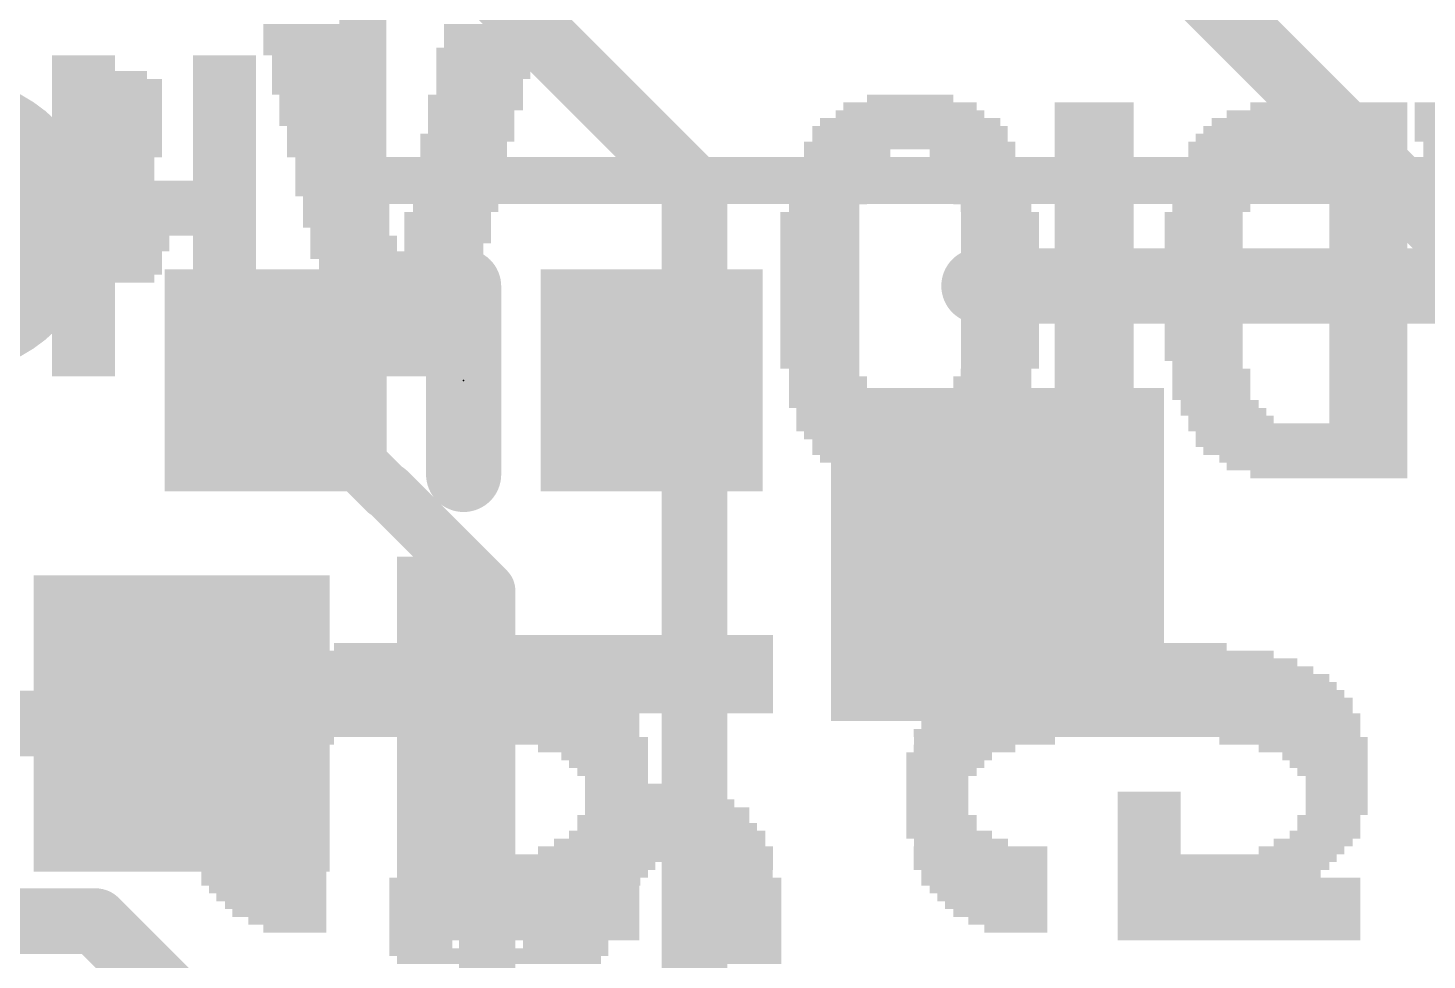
# Model space of a CAD drawing. Extents: x -0.1 to 35.6, y -0.1 to 17.9.
# Drawn here: x 25.556 to 29.337, y 4.657 to 7.175 of the extents above; entities that cross this region are included whole.
import ezdxf

# ---------------------------------------------------------------- set-up
doc = ezdxf.new("R2010")
doc.units = 0
for name, color, linetype in [('1', 12, 'CONTINUOUS'), ('16', 5, 'CONTINUOUS'), ('18', 110, 'CONTINUOUS'), ('200', 40, 'CONTINUOUS'), ('201', 6, 'CONTINUOUS'), ('21', 40, 'CONTINUOUS'), ('23', 40, 'CONTINUOUS')]:
    doc.layers.add(name, color=color, linetype=linetype)

# ---------------------------------------------------------------- blocks, each defined once
blk = doc.blocks.new('RECT')
blk.add_solid([(-0.5, -0.5), (0.5, -0.5), (-0.5, 0.5), (0.5, 0.5)])
blk = doc.blocks.new('ROUNDV')
at = {"const_width": 0.5}
blk.add_lwpolyline([(0, -0.25, 1), (0, 0.25, 1), (0, -0.25)], format="xyb", dxfattribs=at)

msp = doc.modelspace()

# ---------------------------------------------------------------- linework, layer by layer
at = {"layer": '1'}
for points, const_width in [([(27.3577, 6.7398), (26.6107, 7.4868)], 0.1778), ([(27.3577, 6.7398), (27.3577, 6.2484)], 0.1778), ([(27.2415, 6.223), (27.2669, 6.2484)], 0.1524), ([(27.2669, 6.2484), (27.3577, 6.2484)], 0.1524), ([(27.3577, 6.2484), (27.3577, 3.3928)], 0.1778), ([(26.2255, 6.223), (26.524, 5.9245)], 0.1524), ([(26.524, 5.9245), (26.5275, 5.9245)], 0.1524), ([(26.5275, 5.9245), (26.797, 5.655)], 0.1524), ([(26.797, 5.655), (26.797, 3.7719)], 0.1524), ([(25.9715, 5.2959), (25.4635, 5.2959)], 0.1778)]:
    msp.add_lwpolyline(points, dxfattribs=dict(at, const_width=const_width))
for points, const_width in [([(27.4022, 6.7398, 1), (27.3133, 6.7398)], 0.0889), ([(27.3263, 6.7084, 1), (27.3891, 6.7712)], 0.0889), ([(27.2669, 6.2865, 1), (27.2669, 6.2103)], 0.0762), ([(27.2938, 6.2215, 1), (27.24, 6.2753)], 0.0762), ([(27.4022, 6.2484, 1), (27.3133, 6.2484)], 0.0889), ([(27.3577, 6.2103, 1), (27.3577, 6.2865)], 0.0762), ([(26.2524, 6.2499, 1), (26.1986, 6.1961)], 0.0762), ([(27.2146, 6.2499, 1), (27.2684, 6.1961)], 0.0762), ([(27.3133, 6.2484, 1), (27.4022, 6.2484)], 0.0889), ([(26.524, 5.9626, 1), (26.524, 5.8864)], 0.0762), ([(26.5545, 5.9514, 1), (26.5006, 5.8976)], 0.0762), ([(26.4971, 5.8976, 1), (26.5509, 5.9514)], 0.0762), ([(26.5275, 5.8864, 1), (26.5275, 5.9626)], 0.0762), ([(26.8351, 5.655, 1), (26.7589, 5.655)], 0.0762), ([(26.7701, 5.6281, 1), (26.8239, 5.682)], 0.0762), ([(25.9715, 5.2515, 1), (25.9715, 5.3404)], 0.0889)]:
    msp.add_lwpolyline(points, format="xyb", dxfattribs=dict(at, const_width=const_width))
at = {"layer": '16', "const_width": 0.1778}
for points in [[(25.0701, 10.9344), (30.6578, 5.3467)], [(24.9219, 4.7616), (25.7388, 4.7616)], [(25.7388, 4.7616), (26.2141, 4.2862)]]:
    msp.add_lwpolyline(points, dxfattribs=at)
at = {"layer": '16', "const_width": 0.0889}
for points in [[(25.7702, 4.793, 1), (25.7074, 4.7301)], [(25.7388, 4.7171, 1), (25.7388, 4.806)]]:
    msp.add_lwpolyline(points, format="xyb", dxfattribs=at)
at = {"layer": '21'}
for points, const_width in [([(26.4607, 6.763), (26.4607, 10.763)], 0.127), ([(30.4607, 6.763), (26.4607, 6.763)], 0.127), ([(26.7335, 5.969), (26.7335, 6.477)], 0.2032), ([(28.126, 6.4784), (32.326, 6.4784)], 0.2032)]:
    msp.add_lwpolyline(points, dxfattribs=dict(at, const_width=const_width))
for points, const_width in [([(26.4607, 6.7947, 1), (26.4607, 6.7313)], 0.0635), ([(26.429, 6.763, 1), (26.4925, 6.763)], 0.0635), ([(26.7843, 6.477, 1), (26.6827, 6.477)], 0.1016), ([(28.126, 6.5292, 1), (28.126, 6.4276)], 0.1016), ([(26.6827, 5.969, 1), (26.7843, 5.969)], 0.1016)]:
    msp.add_lwpolyline(points, format="xyb", dxfattribs=dict(at, const_width=const_width))
at = {"layer": '23'}
msp.add_point((26.7335, 6.223), dxfattribs=at)

# ---------------------------------------------------------------- block references
at = {"layer": '1'}
for p, xscale, yscale, rotation in [((26.2255, 6.223), 0.6, 0.6, 180), ((27.2415, 6.223), 0.6, 0.6, 180), ((28.176, 5.753), 0.9, 0.9, 180), ((25.9715, 5.2959), 0.8, 0.8, 270)]:
    msp.add_blockref('RECT', p, dxfattribs=dict(at, xscale=xscale, yscale=yscale, rotation=rotation))
at = {"layer": '18', "xscale": 0.8001, "yscale": 0.8001}
msp.add_blockref('ROUNDV', (25.3492, 6.6421), dxfattribs=at)
msp.add_blockref('ROUNDV', (25.3492, 6.6421), dxfattribs=at)
at = {"layer": '200'}
for p, xscale, yscale in [((25.8445, 7.0273), 0.1473, 0.0211), ((25.8343, 7.0485), 0.0864, 0.0213), ((25.8445, 7.0062), 0.1473, 0.0211), ((25.8445, 6.985), 0.1473, 0.0213), ((25.8445, 6.9638), 0.1473, 0.0211), ((25.8445, 6.9427), 0.1473, 0.0211), ((25.8445, 6.9215), 0.1473, 0.0213), ((25.8343, 6.8792), 0.1676, 0.0211), ((25.8445, 6.9003), 0.1473, 0.0211), ((25.3365, 6.8368), 1.1633, 0.0211), ((25.7912, 6.858), 0.254, 0.0213), ((25.3263, 6.8157), 1.143, 0.0211), ((25.3263, 6.7945), 1.143, 0.0213), ((25.3263, 6.7733), 1.143, 0.0211), ((25.3263, 6.7522), 1.143, 0.0211), ((25.3365, 6.731), 1.1633, 0.0213), ((25.3365, 6.7098), 1.1633, 0.0211), ((25.3365, 6.6887), 1.1633, 0.0211), ((25.8343, 6.6675), 0.1676, 0.0213), ((25.8445, 6.6463), 0.1473, 0.0211), ((25.8547, 6.6252), 0.1676, 0.0211), ((25.8547, 6.604), 0.1676, 0.0213), ((25.8547, 6.5828), 0.1676, 0.0211), ((25.8445, 6.5617), 0.1473, 0.0211), ((25.8445, 6.5405), 0.1473, 0.0213), ((25.8445, 6.5193), 0.1473, 0.0211), ((25.8445, 6.4982), 0.1067, 0.0211), ((26.6383, 5.7362), 0.1702, 0.0211), ((26.6383, 5.715), 0.1702, 0.0213), ((26.6383, 5.6938), 0.1702, 0.0211), ((26.6383, 5.6727), 0.1702, 0.0211), ((26.6383, 5.6515), 0.1702, 0.0213), ((26.6383, 5.6303), 0.1702, 0.0211), ((26.6383, 5.6092), 0.1702, 0.0211), ((26.6383, 5.588), 0.1702, 0.0213), ((26.6383, 5.5668), 0.1702, 0.0211), ((26.6383, 5.5457), 0.1702, 0.0211), ((27.0612, 5.5245), 1.016, 0.0213), ((27.0612, 5.5033), 1.016, 0.0211), ((27.0612, 5.4822), 1.016, 0.0211), ((27.0612, 5.461), 1.016, 0.0213), ((27.0612, 5.4398), 1.016, 0.0211), ((27.0612, 5.4187), 1.016, 0.0211), ((27.0612, 5.3975), 1.016, 0.0213), ((27.0612, 5.3763), 1.016, 0.0211), ((27.0612, 5.3552), 1.016, 0.0211), ((27.0612, 5.334), 1.016, 0.0213), ((26.6383, 5.3128), 0.1702, 0.0211), ((26.6383, 5.2917), 0.1702, 0.0211), ((26.6383, 5.2705), 0.1702, 0.0213), ((26.6383, 5.2493), 0.1702, 0.0211), ((26.6383, 5.2282), 0.1702, 0.0211), ((26.6383, 5.207), 0.1702, 0.0213), ((26.6383, 5.1858), 0.1702, 0.0211), ((26.6383, 5.1647), 0.1702, 0.0211), ((26.6383, 5.1435), 0.1702, 0.0213), ((26.6383, 5.1223), 0.1702, 0.0211), ((27.2948, 5.1012), 0.2946, 0.0211), ((27.2834, 5.1223), 0.1905, 0.0211), ((26.7449, 5.0588), 0.1702, 0.0211), ((26.7767, 5.08), 0.1067, 0.0213), ((27.2948, 5.0588), 0.4216, 0.0211), ((27.2847, 5.08), 0.3607, 0.0213), ((26.7348, 5.0377), 0.1905, 0.0211), ((27.2834, 5.0377), 0.4445, 0.0211), ((26.7132, 4.9953), 0.2337, 0.0211), ((26.7233, 5.0165), 0.2134, 0.0213), ((27.2834, 5.0165), 0.4851, 0.0213), ((27.2948, 4.9953), 0.508, 0.0211), ((26.703, 4.9742), 0.254, 0.0211), ((26.703, 4.953), 0.254, 0.0213), ((27.2834, 4.9742), 0.5309, 0.0211), ((27.2936, 4.953), 0.5512, 0.0213), ((26.6916, 4.9318), 0.2769, 0.0211), ((26.6916, 4.9107), 0.2769, 0.0211), ((27.2834, 4.9318), 0.5715, 0.0211), ((27.1247, 4.9107), 0.254, 0.0211), ((27.4739, 4.9107), 0.1905, 0.0211), ((26.6179, 4.8683), 0.1702, 0.0211), ((26.6484, 4.8895), 0.1905, 0.0213), ((27.0942, 4.8683), 0.2337, 0.0211), ((27.1145, 4.8895), 0.2337, 0.0213), ((27.4853, 4.8895), 0.1676, 0.0213), ((27.5069, 4.8683), 0.1702, 0.0211), ((26.6179, 4.8472), 0.1702, 0.0211), ((27.0828, 4.8472), 0.2108, 0.0211), ((27.5069, 4.8472), 0.1702, 0.0211), ((26.6065, 4.826), 0.1473, 0.0213), ((26.6065, 4.8048), 0.1473, 0.0211), ((27.0624, 4.826), 0.2108, 0.0213), ((27.0624, 4.8048), 0.2108, 0.0211), ((27.5171, 4.826), 0.1499, 0.0213), ((27.5171, 4.8048), 0.1499, 0.0211), ((26.6065, 4.7837), 0.1473, 0.0211), ((26.6065, 4.7625), 0.1473, 0.0213), ((27.051, 4.7837), 0.2337, 0.0211), ((27.0408, 4.7625), 0.2134, 0.0213), ((27.5171, 4.7837), 0.1499, 0.0211), ((27.5171, 4.7625), 0.1499, 0.0213), ((26.6065, 4.7413), 0.1473, 0.0211), ((26.6179, 4.7202), 0.1702, 0.0211), ((27.0307, 4.7413), 0.2337, 0.0211), ((27.0307, 4.7202), 0.2337, 0.0211), ((27.5069, 4.7202), 0.1702, 0.0211), ((27.5171, 4.7413), 0.1499, 0.0211), ((26.6179, 4.699), 0.1702, 0.0213), ((26.6383, 4.6778), 0.2108, 0.0211), ((26.9875, 4.6778), 0.2743, 0.0211), ((27.0091, 4.699), 0.2311, 0.0213), ((27.4968, 4.6778), 0.1905, 0.0211), ((27.5069, 4.699), 0.1702, 0.0213), ((26.8288, 4.6567), 0.5512, 0.0211), ((27.4752, 4.6567), 0.2337, 0.0211)]:
    msp.add_blockref('RECT', p, dxfattribs=dict(at, xscale=xscale, yscale=yscale))
at = {"layer": '201', "rotation": 180}
for p, xscale, yscale in [((26.3093, 7.1755), 0.2337, 0.0213), ((26.8072, 7.1755), 0.254, 0.0213), ((26.3093, 7.1543), 0.2337, 0.0211), ((26.8072, 7.1543), 0.254, 0.0211), ((26.3195, 7.1332), 0.254, 0.0211), ((26.3195, 7.112), 0.254, 0.0213), ((26.7868, 7.112), 0.254, 0.0213), ((26.797, 7.1332), 0.2337, 0.0211), ((25.7061, 7.0908), 0.1702, 0.0211), ((25.7061, 7.0697), 0.1702, 0.0211), ((26.0871, 7.0908), 0.1702, 0.0211), ((26.0871, 7.0697), 0.1702, 0.0211), ((26.3309, 7.0908), 0.2311, 0.0211), ((26.3309, 7.0697), 0.2311, 0.0211), ((26.7868, 7.0908), 0.254, 0.0211), ((26.7868, 7.0697), 0.254, 0.0211), ((25.7061, 7.0485), 0.1702, 0.0213), ((25.7061, 7.0273), 0.1702, 0.0211), ((26.0871, 7.0485), 0.1702, 0.0213), ((26.0871, 7.0273), 0.1702, 0.0211), ((26.3423, 7.0273), 0.254, 0.0211), ((26.3309, 7.0485), 0.2311, 0.0213), ((26.7868, 7.0485), 0.254, 0.0213), ((26.7767, 7.0273), 0.2337, 0.0211), ((25.7061, 7.0062), 0.1702, 0.0211), ((25.7061, 6.985), 0.1702, 0.0213), ((26.0871, 7.0062), 0.1702, 0.0211), ((26.0871, 6.985), 0.1702, 0.0213), ((26.3423, 7.0062), 0.254, 0.0211), ((26.3525, 6.985), 0.2337, 0.0213), ((26.7653, 6.985), 0.2565, 0.0213), ((26.7767, 7.0062), 0.2337, 0.0211), ((27.94, 6.985), 0.2337, 0.0213), ((25.7061, 6.9638), 0.1702, 0.0211), ((26.0871, 6.9638), 0.1702, 0.0211), ((26.3525, 6.9638), 0.2337, 0.0211), ((26.7653, 6.9638), 0.2565, 0.0211), ((27.94, 6.9638), 0.3607, 0.0211), ((28.4378, 6.9638), 0.2134, 0.0211), ((29.0716, 6.9638), 0.4242, 0.0211), ((29.3992, 6.9638), 0.1905, 0.0211), ((25.7061, 6.9427), 0.1702, 0.0211), ((25.7061, 6.9215), 0.1702, 0.0213), ((26.0871, 6.9427), 0.1702, 0.0211), ((26.0871, 6.9215), 0.1702, 0.0213), ((26.3525, 6.9427), 0.2337, 0.0211), ((26.3627, 6.9215), 0.254, 0.0213), ((26.7538, 6.9427), 0.2337, 0.0211), ((26.7538, 6.9215), 0.2337, 0.0213), ((27.94, 6.9215), 0.4877, 0.0213), ((27.94, 6.9427), 0.4013, 0.0211), ((28.4378, 6.9427), 0.2134, 0.0211), ((28.4378, 6.9215), 0.2134, 0.0213), ((29.0195, 6.9215), 0.5283, 0.0213), ((29.0398, 6.9427), 0.4877, 0.0211), ((29.3992, 6.9427), 0.1905, 0.0211), ((29.3992, 6.9215), 0.1905, 0.0213), ((25.7061, 6.9003), 0.1702, 0.0211), ((25.7061, 6.8792), 0.1702, 0.0211), ((26.0871, 6.9003), 0.1702, 0.0211), ((26.0871, 6.8792), 0.1702, 0.0211), ((26.3728, 6.9003), 0.2337, 0.0211), ((26.3728, 6.8792), 0.2337, 0.0211), ((26.7437, 6.8792), 0.254, 0.0211), ((26.7538, 6.9003), 0.2337, 0.0211), ((27.94, 6.9003), 0.5283, 0.0211), ((27.94, 6.8792), 0.5283, 0.0211), ((28.4378, 6.9003), 0.2134, 0.0211), ((28.4378, 6.8792), 0.2134, 0.0211), ((28.9979, 6.8792), 0.5715, 0.0211), ((29.0081, 6.9003), 0.5512, 0.0211), ((29.3992, 6.9003), 0.1905, 0.0211), ((29.4107, 6.8792), 0.2134, 0.0211), ((25.7061, 6.858), 0.1702, 0.0213), ((25.7061, 6.8368), 0.1702, 0.0211), ((26.0871, 6.858), 0.1702, 0.0213), ((26.0871, 6.8368), 0.1702, 0.0211), ((26.3728, 6.858), 0.2337, 0.0213), ((26.3728, 6.8368), 0.2337, 0.0211), ((26.7335, 6.858), 0.2337, 0.0213), ((26.7335, 6.8368), 0.2337, 0.0211), ((27.9387, 6.858), 0.5715, 0.0213), ((27.7698, 6.8368), 0.2337, 0.0211), ((28.1089, 6.8368), 0.2311, 0.0211), ((28.4378, 6.858), 0.2134, 0.0213), ((28.4378, 6.8368), 0.2134, 0.0211), ((28.9878, 6.858), 0.5918, 0.0213), ((28.9878, 6.8368), 0.5918, 0.0211), ((29.4221, 6.858), 0.1905, 0.0213), ((29.4221, 6.8368), 0.1905, 0.0211), ((25.7061, 6.8157), 0.1702, 0.0211), ((26.0871, 6.8157), 0.1702, 0.0211), ((26.3944, 6.8157), 0.2311, 0.0211), ((26.7335, 6.8157), 0.2337, 0.0211), ((27.7495, 6.8157), 0.2337, 0.0211), ((28.1305, 6.8157), 0.2337, 0.0211), ((28.4378, 6.8157), 0.2134, 0.0211), ((28.7973, 6.8157), 0.2515, 0.0211), ((29.1783, 6.8157), 0.2108, 0.0211), ((29.4221, 6.8157), 0.1905, 0.0211), ((25.7061, 6.7945), 0.1702, 0.0213), ((25.7061, 6.7733), 0.1702, 0.0211), ((26.0871, 6.7945), 0.1702, 0.0213), ((26.0871, 6.7733), 0.1702, 0.0211), ((26.3944, 6.7945), 0.2311, 0.0213), ((26.3944, 6.7733), 0.2311, 0.0211), ((26.7233, 6.7733), 0.254, 0.0211), ((26.7335, 6.7945), 0.2337, 0.0213), ((27.7178, 6.7733), 0.2108, 0.0211), ((27.7381, 6.7945), 0.2108, 0.0213), ((28.1407, 6.7945), 0.2134, 0.0213), ((28.1623, 6.7733), 0.2108, 0.0211), ((28.4378, 6.7945), 0.2134, 0.0213), ((28.4378, 6.7733), 0.2134, 0.0211), ((28.7871, 6.7945), 0.2311, 0.0213), ((28.7769, 6.7733), 0.2108, 0.0211), ((29.1783, 6.7945), 0.2108, 0.0213), ((29.1783, 6.7733), 0.2108, 0.0211), ((29.4221, 6.7945), 0.1905, 0.0213), ((29.4221, 6.7733), 0.1905, 0.0211), ((25.8966, 6.7522), 0.5512, 0.0211), ((25.8966, 6.731), 0.5512, 0.0213), ((26.3944, 6.7522), 0.2311, 0.0211), ((26.3944, 6.731), 0.2311, 0.0213), ((26.7119, 6.7522), 0.2311, 0.0211), ((26.7119, 6.731), 0.2311, 0.0213), ((27.7178, 6.7522), 0.2108, 0.0211), ((27.7178, 6.731), 0.2108, 0.0213), ((28.1623, 6.7522), 0.2108, 0.0211), ((28.1623, 6.731), 0.2108, 0.0213), ((28.4378, 6.7522), 0.2134, 0.0211), ((28.4378, 6.731), 0.2134, 0.0213), ((28.7541, 6.7522), 0.2108, 0.0211), ((28.7541, 6.731), 0.2108, 0.0213), ((29.1783, 6.7522), 0.2108, 0.0211), ((29.1783, 6.731), 0.2108, 0.0213), ((25.8966, 6.7098), 0.5512, 0.0211), ((25.8966, 6.6887), 0.5512, 0.0211), ((26.416, 6.7098), 0.2337, 0.0211), ((26.416, 6.6887), 0.2337, 0.0211), ((26.7119, 6.7098), 0.2311, 0.0211), ((26.7119, 6.6887), 0.2311, 0.0211), ((27.7076, 6.6887), 0.1905, 0.0211), ((27.7178, 6.7098), 0.2108, 0.0211), ((28.1623, 6.7098), 0.2108, 0.0211), ((28.1724, 6.6887), 0.1905, 0.0211), ((28.4378, 6.7098), 0.2134, 0.0211), ((28.4378, 6.6887), 0.2134, 0.0211), ((28.7541, 6.7098), 0.2108, 0.0211), ((28.7541, 6.6887), 0.2108, 0.0211), ((29.1783, 6.7098), 0.2108, 0.0211), ((29.1783, 6.6887), 0.2108, 0.0211), ((25.8966, 6.6675), 0.5512, 0.0213), ((25.8966, 6.6463), 0.5512, 0.0211), ((26.416, 6.6675), 0.2337, 0.0213), ((26.416, 6.6463), 0.2337, 0.0211), ((26.6903, 6.6675), 0.2337, 0.0213), ((26.6903, 6.6463), 0.2337, 0.0211), ((27.6962, 6.6675), 0.2134, 0.0213), ((27.6962, 6.6463), 0.2134, 0.0211), ((28.1826, 6.6675), 0.2108, 0.0213), ((28.1826, 6.6463), 0.2108, 0.0211), ((28.4378, 6.6675), 0.2134, 0.0213), ((28.4378, 6.6463), 0.2134, 0.0211), ((28.7338, 6.6675), 0.2108, 0.0213), ((28.7338, 6.6463), 0.2108, 0.0211), ((29.1783, 6.6675), 0.2108, 0.0213), ((29.1783, 6.6463), 0.2108, 0.0211), ((25.8966, 6.6252), 0.5512, 0.0211), ((26.4262, 6.6252), 0.2134, 0.0211), ((26.6903, 6.6252), 0.2337, 0.0211), ((27.6962, 6.6252), 0.2134, 0.0211), ((28.1826, 6.6252), 0.2108, 0.0211), ((28.4378, 6.6252), 0.2134, 0.0211), ((28.7338, 6.6252), 0.2108, 0.0211), ((29.1783, 6.6252), 0.2108, 0.0211), ((25.7061, 6.604), 0.1702, 0.0213), ((25.7061, 6.5828), 0.1702, 0.0211), ((26.0871, 6.604), 0.1702, 0.0213), ((26.0871, 6.5828), 0.1702, 0.0211), ((26.4363, 6.604), 0.2337, 0.0213), ((26.4363, 6.5828), 0.2337, 0.0211), ((26.6903, 6.604), 0.2337, 0.0213), ((26.6802, 6.5828), 0.2134, 0.0211), ((27.6962, 6.604), 0.2134, 0.0213), ((27.6962, 6.5828), 0.2134, 0.0211), ((28.1826, 6.604), 0.2108, 0.0213), ((28.1826, 6.5828), 0.2108, 0.0211), ((28.4378, 6.604), 0.2134, 0.0213), ((28.4378, 6.5828), 0.2134, 0.0211), ((28.7338, 6.604), 0.2108, 0.0213), ((28.7338, 6.5828), 0.2108, 0.0211), ((29.1783, 6.604), 0.2108, 0.0213), ((29.1783, 6.5828), 0.2108, 0.0211), ((25.7061, 6.5617), 0.1702, 0.0211), ((25.7061, 6.5405), 0.1702, 0.0213), ((26.0871, 6.5617), 0.1702, 0.0211), ((26.0871, 6.5405), 0.1702, 0.0213), ((26.5532, 6.5617), 0.4674, 0.0211), ((26.5646, 6.5405), 0.4445, 0.0213), ((27.6962, 6.5617), 0.2134, 0.0211), ((27.6962, 6.5405), 0.2134, 0.0213), ((28.1826, 6.5617), 0.2108, 0.0211), ((28.1826, 6.5405), 0.2108, 0.0213), ((28.4378, 6.5617), 0.2134, 0.0211), ((28.4378, 6.5405), 0.2134, 0.0213), ((28.7338, 6.5617), 0.2108, 0.0211), ((28.7338, 6.5405), 0.2108, 0.0213), ((29.1783, 6.5617), 0.2108, 0.0211), ((29.1783, 6.5405), 0.2108, 0.0213), ((25.7061, 6.5193), 0.1702, 0.0211), ((25.7061, 6.4982), 0.1702, 0.0211), ((26.0871, 6.5193), 0.1702, 0.0211), ((26.0871, 6.4982), 0.1702, 0.0211), ((26.5646, 6.5193), 0.4445, 0.0211), ((26.5646, 6.4982), 0.4445, 0.0211), ((27.6962, 6.5193), 0.2134, 0.0211), ((27.6962, 6.4982), 0.2134, 0.0211), ((28.1826, 6.5193), 0.2108, 0.0211), ((28.1826, 6.4982), 0.2108, 0.0211), ((28.4378, 6.5193), 0.2134, 0.0211), ((28.4378, 6.4982), 0.2134, 0.0211), ((28.7338, 6.5193), 0.2108, 0.0211), ((28.7338, 6.4982), 0.2108, 0.0211), ((29.1783, 6.5193), 0.2108, 0.0211), ((29.1783, 6.4982), 0.2108, 0.0211), ((25.7061, 6.477), 0.1702, 0.0213), ((25.7061, 6.4558), 0.1702, 0.0211), ((26.0871, 6.477), 0.1702, 0.0213), ((26.0871, 6.4558), 0.1702, 0.0211), ((26.5532, 6.477), 0.4216, 0.0213), ((26.5532, 6.4558), 0.4216, 0.0211), ((27.6962, 6.477), 0.2134, 0.0213), ((27.6962, 6.4558), 0.2134, 0.0211), ((28.1826, 6.477), 0.2108, 0.0213), ((28.1826, 6.4558), 0.2108, 0.0211), ((28.4378, 6.477), 0.2134, 0.0213), ((28.4378, 6.4558), 0.2134, 0.0211), ((28.7338, 6.477), 0.2108, 0.0213), ((28.7338, 6.4558), 0.2108, 0.0211), ((29.1783, 6.477), 0.2108, 0.0213), ((29.1783, 6.4558), 0.2108, 0.0211), ((25.7061, 6.4347), 0.1702, 0.0211), ((26.0871, 6.4347), 0.1702, 0.0211), ((26.5633, 6.4347), 0.4013, 0.0211), ((27.6962, 6.4347), 0.2134, 0.0211), ((28.1826, 6.4347), 0.2108, 0.0211), ((28.4378, 6.4347), 0.2134, 0.0211), ((28.7338, 6.4347), 0.2108, 0.0211), ((29.1783, 6.4347), 0.2108, 0.0211), ((25.7061, 6.4135), 0.1702, 0.0213), ((25.7061, 6.3923), 0.1702, 0.0211), ((26.0871, 6.4135), 0.1702, 0.0213), ((26.0871, 6.3923), 0.1702, 0.0211), ((26.5633, 6.4135), 0.4013, 0.0213), ((26.5532, 6.3923), 0.381, 0.0211), ((27.6962, 6.4135), 0.2134, 0.0213), ((27.6962, 6.3923), 0.2134, 0.0211), ((28.1826, 6.4135), 0.2108, 0.0213), ((28.1826, 6.3923), 0.2108, 0.0211), ((28.4378, 6.4135), 0.2134, 0.0213), ((28.4378, 6.3923), 0.2134, 0.0211), ((28.7338, 6.4135), 0.2108, 0.0213), ((28.7338, 6.3923), 0.2108, 0.0211), ((29.1783, 6.4135), 0.2108, 0.0213), ((29.1783, 6.3923), 0.2108, 0.0211), ((25.7061, 6.3712), 0.1702, 0.0211), ((25.7061, 6.35), 0.1702, 0.0213), ((26.0871, 6.3712), 0.1702, 0.0211), ((26.0871, 6.35), 0.1702, 0.0213), ((26.5532, 6.3712), 0.381, 0.0211), ((26.5633, 6.35), 0.3607, 0.0213), ((27.6962, 6.3712), 0.2134, 0.0211), ((27.6962, 6.35), 0.2134, 0.0213), ((28.1826, 6.3712), 0.2108, 0.0211), ((28.1826, 6.35), 0.2108, 0.0213), ((28.4378, 6.3712), 0.2134, 0.0211), ((28.4378, 6.35), 0.2134, 0.0213), ((28.7338, 6.3712), 0.2108, 0.0211), ((28.7338, 6.35), 0.2108, 0.0213), ((29.1783, 6.3712), 0.2108, 0.0211), ((29.1783, 6.35), 0.2108, 0.0213), ((25.7061, 6.3288), 0.1702, 0.0211), ((25.7061, 6.3077), 0.1702, 0.0211), ((26.0871, 6.3288), 0.1702, 0.0211), ((26.0871, 6.3077), 0.1702, 0.0211), ((26.5633, 6.3288), 0.3607, 0.0211), ((26.5532, 6.3077), 0.3404, 0.0211), ((27.6962, 6.3288), 0.2134, 0.0211), ((27.6962, 6.3077), 0.2134, 0.0211), ((28.1826, 6.3288), 0.2108, 0.0211), ((28.1826, 6.3077), 0.2108, 0.0211), ((28.4378, 6.3288), 0.2134, 0.0211), ((28.4378, 6.3077), 0.2134, 0.0211), ((28.7338, 6.3288), 0.2108, 0.0211), ((28.7338, 6.3077), 0.2108, 0.0211), ((29.1783, 6.3288), 0.2108, 0.0211), ((29.1783, 6.3077), 0.2108, 0.0211), ((25.7061, 6.2865), 0.1702, 0.0213), ((26.0871, 6.2865), 0.1702, 0.0213), ((26.5532, 6.2865), 0.3404, 0.0213), ((27.6962, 6.2865), 0.2134, 0.0213), ((28.1826, 6.2865), 0.2108, 0.0213), ((28.4378, 6.2865), 0.2134, 0.0213), ((28.7338, 6.2865), 0.2108, 0.0213), ((29.1783, 6.2865), 0.2108, 0.0213), ((25.7061, 6.2653), 0.1702, 0.0211), ((25.7061, 6.2442), 0.1702, 0.0211), ((26.0871, 6.2653), 0.1702, 0.0211), ((26.0871, 6.2442), 0.1702, 0.0211), ((26.5532, 6.2653), 0.3404, 0.0211), ((26.5646, 6.2442), 0.3175, 0.0211), ((27.6962, 6.2653), 0.2134, 0.0211), ((27.7076, 6.2442), 0.1905, 0.0211), ((28.1724, 6.2442), 0.1905, 0.0211), ((28.1826, 6.2653), 0.2108, 0.0211), ((28.4378, 6.2653), 0.2134, 0.0211), ((28.4378, 6.2442), 0.2134, 0.0211), ((28.7439, 6.2653), 0.1905, 0.0211), ((28.7541, 6.2442), 0.2108, 0.0211), ((29.1783, 6.2653), 0.2108, 0.0211), ((29.1783, 6.2442), 0.2108, 0.0211), ((27.7178, 6.223), 0.2108, 0.0213), ((27.7178, 6.2018), 0.2108, 0.0211), ((28.1623, 6.223), 0.2108, 0.0213), ((28.1623, 6.2018), 0.2108, 0.0211), ((28.4378, 6.223), 0.2134, 0.0213), ((28.4378, 6.2018), 0.2134, 0.0211), ((28.7541, 6.223), 0.2108, 0.0213), ((28.7541, 6.2018), 0.2108, 0.0211), ((29.1783, 6.223), 0.2108, 0.0213), ((29.1783, 6.2018), 0.2108, 0.0211), ((27.7178, 6.1807), 0.2108, 0.0211), ((27.7178, 6.1595), 0.2108, 0.0213), ((28.1623, 6.1807), 0.2108, 0.0211), ((28.1623, 6.1595), 0.2108, 0.0213), ((28.4378, 6.1807), 0.2134, 0.0211), ((28.4378, 6.1595), 0.2134, 0.0213), ((28.7541, 6.1807), 0.2108, 0.0211), ((28.7769, 6.1595), 0.2108, 0.0213), ((29.1783, 6.1807), 0.2108, 0.0211), ((29.1783, 6.1595), 0.2108, 0.0213), ((27.7381, 6.1383), 0.2108, 0.0211), ((27.7495, 6.1172), 0.2337, 0.0211), ((28.1305, 6.1172), 0.2337, 0.0211), ((28.1407, 6.1383), 0.2134, 0.0211), ((28.4378, 6.1383), 0.2134, 0.0211), ((28.4378, 6.1172), 0.2134, 0.0211), ((28.7871, 6.1383), 0.2311, 0.0211), ((28.8074, 6.1172), 0.2311, 0.0211), ((29.1783, 6.1383), 0.2108, 0.0211), ((29.1783, 6.1172), 0.2108, 0.0211), ((27.7597, 6.096), 0.254, 0.0213), ((28.1203, 6.096), 0.254, 0.0213), ((28.4378, 6.096), 0.2134, 0.0213), ((28.9878, 6.096), 0.5918, 0.0213), ((27.9387, 6.0748), 0.5715, 0.0211), ((27.94, 6.0537), 0.5283, 0.0211), ((28.4378, 6.0748), 0.2134, 0.0211), ((28.4378, 6.0537), 0.2134, 0.0211), ((28.9979, 6.0748), 0.5715, 0.0211), ((28.9979, 6.0537), 0.5715, 0.0211), ((27.94, 6.0325), 0.5283, 0.0213), ((27.94, 6.0113), 0.4877, 0.0211), ((28.4378, 6.0325), 0.2134, 0.0213), ((28.4378, 6.0113), 0.2134, 0.0211), ((29.0081, 6.0325), 0.5512, 0.0213), ((29.0297, 6.0113), 0.508, 0.0211), ((27.94, 5.9902), 0.4013, 0.0211), ((27.94, 5.969), 0.3607, 0.0213), ((28.4378, 5.9902), 0.2134, 0.0211), ((28.4378, 5.969), 0.2134, 0.0213), ((29.0398, 5.9902), 0.4877, 0.0211), ((29.0716, 5.969), 0.4242, 0.0213), ((27.94, 5.9478), 0.2337, 0.0211), ((26.6281, 5.4822), 0.6985, 0.0211), ((26.6167, 5.5033), 0.4674, 0.0211), ((28.5737, 5.4822), 0.6985, 0.0211), ((28.5636, 5.5033), 0.4648, 0.0211), ((26.6268, 5.4398), 0.9093, 0.0211), ((26.6281, 5.461), 0.8255, 0.0213), ((28.575, 5.4398), 0.9093, 0.0211), ((28.5737, 5.461), 0.8255, 0.0213), ((26.6268, 5.3975), 1.0363, 0.0213), ((26.6268, 5.4187), 0.9957, 0.0211), ((28.575, 5.3975), 1.0363, 0.0213), ((28.575, 5.4187), 0.9957, 0.0211), ((26.6281, 5.3763), 1.0795, 0.0211), ((28.5737, 5.3763), 1.0795, 0.0211), ((26.6167, 5.334), 1.143, 0.0213), ((26.6268, 5.3552), 1.1227, 0.0211), ((28.5648, 5.334), 1.143, 0.0213), ((28.575, 5.3552), 1.1227, 0.0211), ((26.6167, 5.3128), 1.1836, 0.0211), ((26.6167, 5.2917), 1.1836, 0.0211), ((28.5636, 5.3128), 1.1862, 0.0211), ((28.5636, 5.2917), 1.1862, 0.0211), ((26.6052, 5.2705), 1.2065, 0.0213), ((26.1925, 5.2493), 0.381, 0.0211), ((27.0294, 5.2493), 0.4039, 0.0211), ((28.5534, 5.2705), 1.2065, 0.0213), ((28.1407, 5.2493), 0.381, 0.0211), ((28.9763, 5.2493), 0.4013, 0.0211), ((26.0985, 5.207), 0.2337, 0.0213), ((26.1404, 5.2282), 0.2769, 0.0211), ((27.0828, 5.2282), 0.2972, 0.0211), ((27.1145, 5.207), 0.2337, 0.0213), ((28.0454, 5.207), 0.2311, 0.0213), ((28.0873, 5.2282), 0.2743, 0.0211), ((29.0297, 5.2282), 0.2946, 0.0211), ((29.0614, 5.207), 0.2311, 0.0213), ((26.0871, 5.1858), 0.2108, 0.0211), ((27.1247, 5.1858), 0.2134, 0.0211), ((28.0353, 5.1858), 0.2108, 0.0211), ((29.0716, 5.1858), 0.2108, 0.0211), ((26.0769, 5.1647), 0.1905, 0.0211), ((26.0668, 5.1435), 0.1702, 0.0213), ((27.1361, 5.1647), 0.1905, 0.0211), ((27.1463, 5.1435), 0.1702, 0.0213), ((28.0251, 5.1647), 0.1905, 0.0211), ((28.0137, 5.1435), 0.1676, 0.0213), ((29.0817, 5.1647), 0.1905, 0.0211), ((29.0932, 5.1435), 0.1676, 0.0213), ((26.0668, 5.1223), 0.1702, 0.0211), ((26.0668, 5.1012), 0.1702, 0.0211), ((26.6383, 5.1012), 0.1702, 0.0211), ((27.1463, 5.1223), 0.1702, 0.0211), ((27.1463, 5.1012), 0.1702, 0.0211), ((28.0137, 5.1223), 0.1676, 0.0211), ((28.0137, 5.1012), 0.1676, 0.0211), ((28.5864, 5.1012), 0.1702, 0.0211), ((29.0932, 5.1223), 0.1676, 0.0211), ((29.0932, 5.1012), 0.1676, 0.0211), ((26.0668, 5.08), 0.1702, 0.0213), ((26.0668, 5.0588), 0.1702, 0.0211), ((26.6383, 5.08), 0.1702, 0.0213), ((26.6383, 5.0588), 0.1702, 0.0211), ((27.1463, 5.08), 0.1702, 0.0213), ((27.1463, 5.0588), 0.1702, 0.0211), ((28.0137, 5.08), 0.1676, 0.0213), ((28.0137, 5.0588), 0.1676, 0.0211), ((28.5864, 5.08), 0.1702, 0.0213), ((28.5864, 5.0588), 0.1702, 0.0211), ((29.0932, 5.08), 0.1676, 0.0213), ((29.0932, 5.0588), 0.1676, 0.0211), ((26.0769, 5.0377), 0.1905, 0.0211), ((26.6383, 5.0377), 0.1702, 0.0211), ((27.1247, 5.0377), 0.1676, 0.0211), ((28.0251, 5.0377), 0.1905, 0.0211), ((28.5864, 5.0377), 0.1702, 0.0211), ((29.0716, 5.0377), 0.1702, 0.0211), ((26.0769, 5.0165), 0.1905, 0.0213), ((26.0985, 4.9953), 0.2337, 0.0211), ((26.6383, 5.0165), 0.1702, 0.0213), ((26.6383, 4.9953), 0.1702, 0.0211), ((27.1132, 4.9953), 0.1905, 0.0211), ((27.1247, 5.0165), 0.1676, 0.0213), ((28.0251, 5.0165), 0.1905, 0.0213), ((28.0454, 4.9953), 0.2311, 0.0211), ((28.5864, 5.0165), 0.1702, 0.0213), ((28.5864, 4.9953), 0.1702, 0.0211), ((29.0614, 4.9953), 0.1905, 0.0211), ((29.0716, 5.0165), 0.1702, 0.0213), ((26.129, 4.9742), 0.254, 0.0211), ((26.1823, 4.953), 0.3607, 0.0213), ((26.6383, 4.9742), 0.1702, 0.0211), ((26.6383, 4.953), 0.1702, 0.0213), ((27.051, 4.953), 0.2337, 0.0213), ((27.0828, 4.9742), 0.2108, 0.0211), ((28.0772, 4.9742), 0.254, 0.0211), ((28.1305, 4.953), 0.3607, 0.0213), ((28.5864, 4.9742), 0.1702, 0.0211), ((28.5864, 4.953), 0.1702, 0.0213), ((28.9979, 4.953), 0.2311, 0.0213), ((29.0297, 4.9742), 0.2134, 0.0211), ((26.1823, 4.9318), 0.3607, 0.0211), ((26.1823, 4.9107), 0.3607, 0.0211), ((26.8389, 4.9107), 0.5715, 0.0211), ((26.8491, 4.9318), 0.5918, 0.0211), ((28.1305, 4.9318), 0.3607, 0.0211), ((28.1305, 4.9107), 0.3607, 0.0211), ((28.7871, 4.9107), 0.5715, 0.0211), ((28.7973, 4.9318), 0.5918, 0.0211), ((26.1938, 4.8895), 0.3378, 0.0213), ((26.1938, 4.8683), 0.3378, 0.0211), ((26.8288, 4.8895), 0.5512, 0.0213), ((26.8808, 4.8683), 0.6553, 0.0211), ((28.1407, 4.8895), 0.3404, 0.0213), ((28.1407, 4.8683), 0.3404, 0.0211), ((28.7757, 4.8895), 0.5486, 0.0213), ((28.829, 4.8683), 0.6553, 0.0211), ((26.2039, 4.8472), 0.3175, 0.0211), ((26.8808, 4.8472), 0.6553, 0.0211), ((28.1521, 4.8472), 0.3175, 0.0211), ((28.829, 4.8472), 0.6553, 0.0211), ((26.2141, 4.826), 0.2972, 0.0213), ((26.2255, 4.8048), 0.2743, 0.0211), ((26.8808, 4.826), 0.6553, 0.0213), ((26.8808, 4.8048), 0.6553, 0.0211), ((28.1623, 4.826), 0.2972, 0.0213), ((28.1724, 4.8048), 0.2769, 0.0211), ((28.829, 4.826), 0.6553, 0.0213), ((28.829, 4.8048), 0.6553, 0.0211), ((26.2357, 4.7837), 0.254, 0.0211), ((26.2573, 4.7625), 0.2108, 0.0213), ((26.8808, 4.7837), 0.6553, 0.0211), ((26.8808, 4.7625), 0.6553, 0.0213), ((28.1838, 4.7837), 0.254, 0.0211), ((28.2042, 4.7625), 0.2134, 0.0213), ((28.829, 4.7837), 0.6553, 0.0211), ((28.829, 4.7625), 0.6553, 0.0213), ((26.2776, 4.7413), 0.1702, 0.0211), ((26.8808, 4.7413), 0.6553, 0.0211), ((26.8808, 4.7202), 0.6553, 0.0211), ((28.2258, 4.7413), 0.1702, 0.0211), ((28.829, 4.7413), 0.6553, 0.0211), ((28.829, 4.7202), 0.6553, 0.0211)]:
    msp.add_blockref('RECT', p, dxfattribs=dict(at, xscale=xscale, yscale=yscale))

doc.saveas('drawing.dxf')
